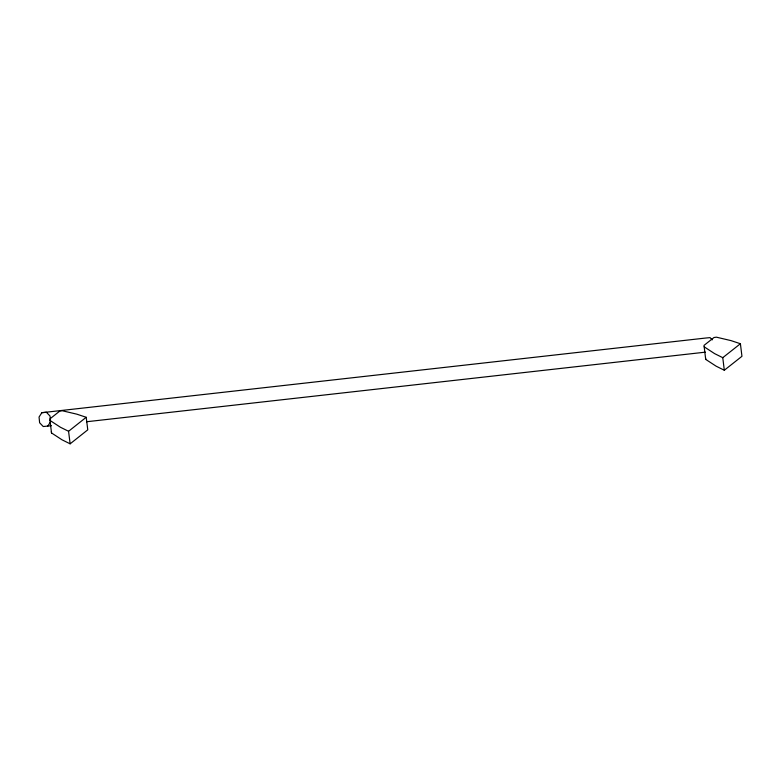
<?xml version="1.0" encoding="UTF-8"?>
<svg xmlns="http://www.w3.org/2000/svg" width="781" height="781" viewBox="0 0 781 781"><rect width="100%" height="100%" fill="white"/><g stroke="black" fill="none" stroke-linecap="round" stroke-linejoin="round"><path stroke-width="1.17" d="M712.233 339.881L710.066 337.626L705.526 338.056L41.852 412.69L39.05 417.044L39.626 422.775L43.238 426.533L51.409 425.704M47.778 426.114L50.58 421.76M70.134 443.833L68.572 431.288L86.203 417.288L87.775 429.833L70.134 443.833L61.972 439.781L51.526 432.957L49.808 418.987L59.746 411.099L62.168 410.728L76.85 414.174L86.203 417.288M724.309 370.243L722.767 357.678L740.408 343.738L741.95 356.302L724.309 370.243L716.148 366.191L705.702 359.387L704.013 345.397L713.951 337.538L716.362 337.167L731.055 340.623L740.408 343.738M86.535 421.75L705.399 352.153M41.852 412.69L46.391 412.261L50.004 416.019L50.355 419.465M722.767 357.678L714.605 353.627L704.159 346.813M68.572 431.288L60.401 427.236L49.964 420.412M705.555 357.962L705.702 359.387M51.38 431.542L51.526 432.957"/></g></svg>
